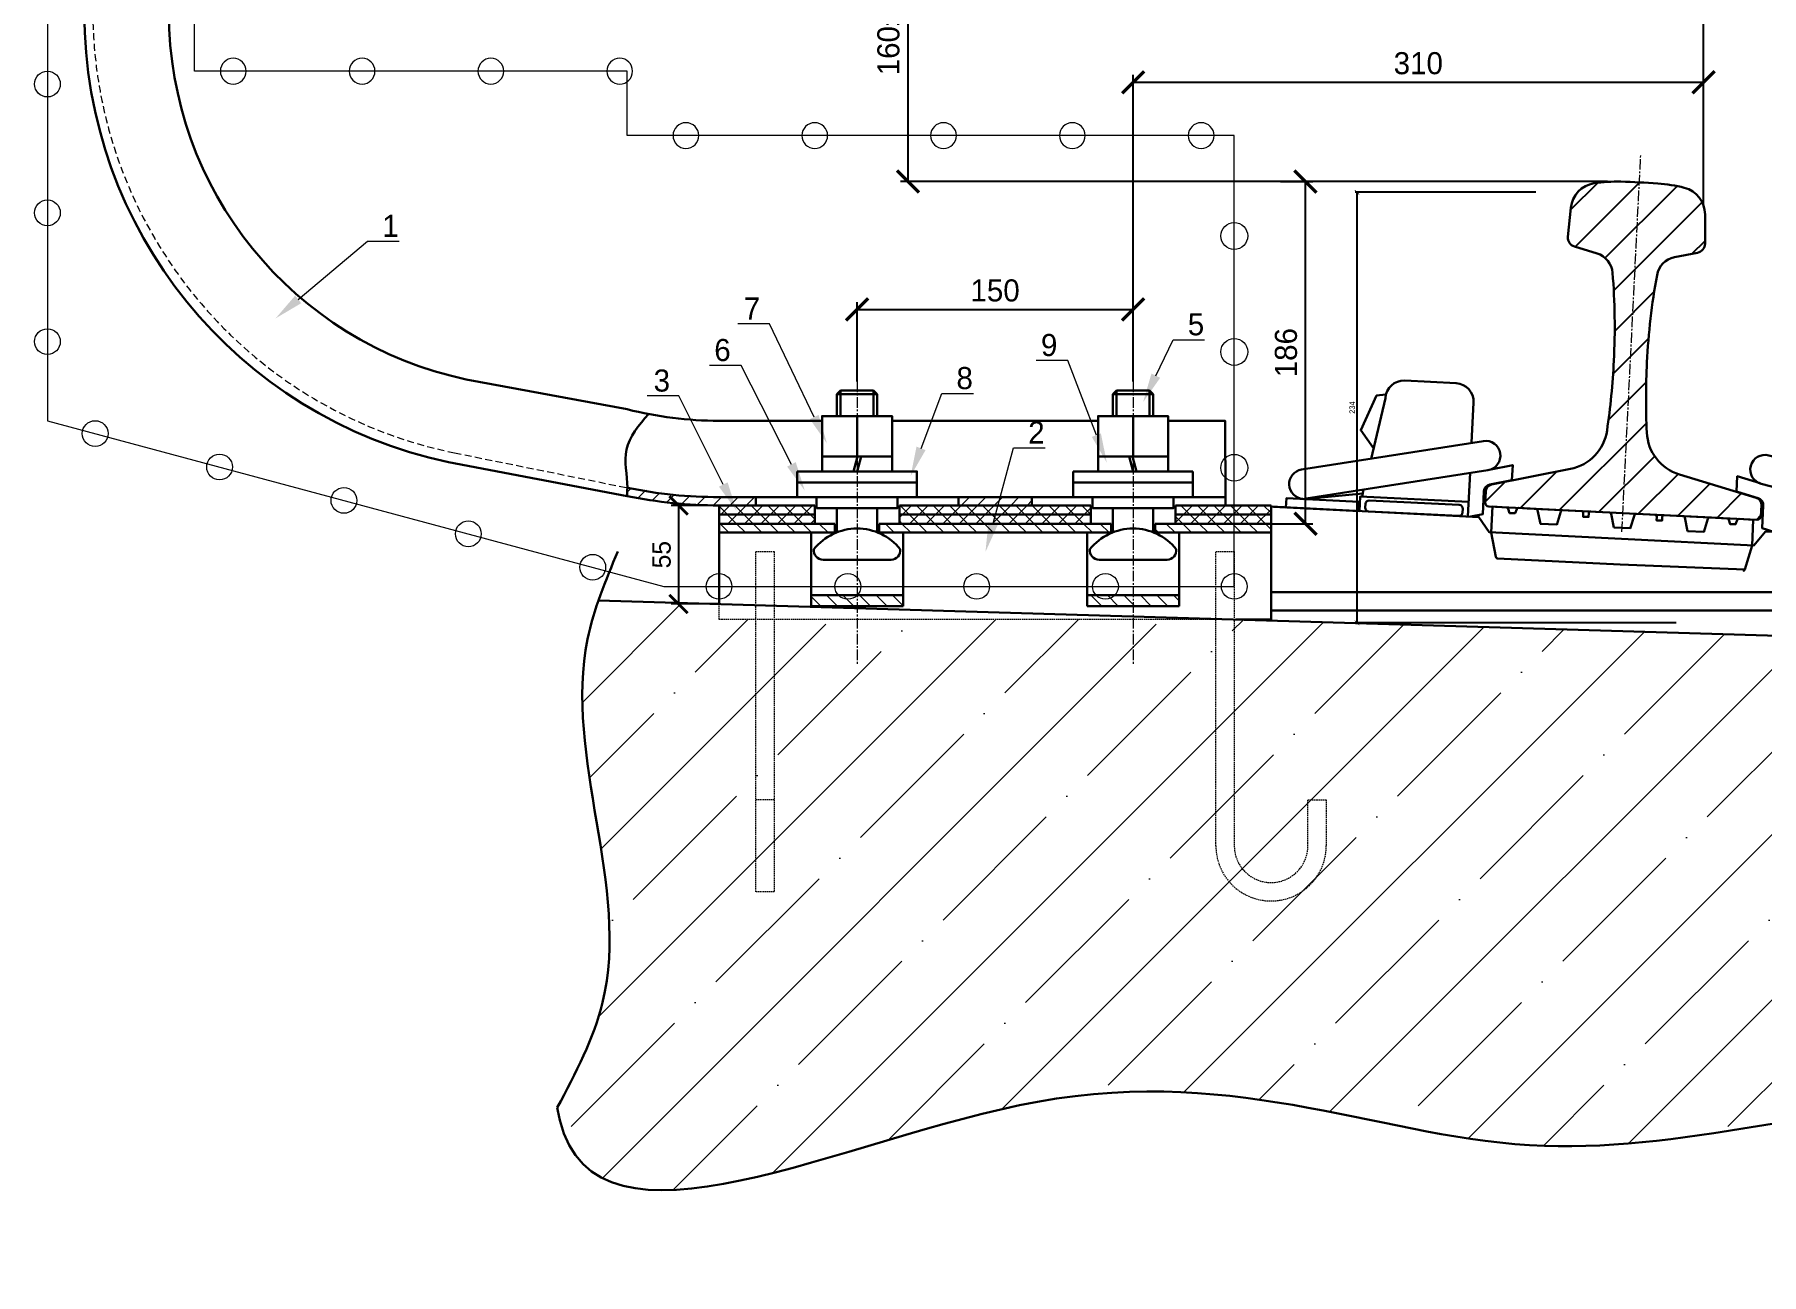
# Model space of a CAD drawing. Header units: millimetres. Extents: x 4132 to 13761, y 958 to 2510.
# Drawn here: x 10945 to 11883, y 1143 to 1817 of the extents above; entities that cross this region are included whole.
import ezdxf
from ezdxf import colors
from ezdxf.entities.mleader import LeaderData, LeaderLine
from ezdxf.math import Vec2, Vec3

# ---------------------------------------------------------------- set-up
doc = ezdxf.new("R2010")
doc.units = ezdxf.units.MM
doc.header["$LTSCALE"] = 0.3
doc.linetypes.add('CENTER2', pattern=[28.575, 19.05, -3.175, 3.175, -3.175])
doc.linetypes.add('DASHED', pattern=[19.05, 12.7, -6.35])
doc.layers.get('0').update_dxf_attribs({"lineweight": 20})
doc.layers.add('ВСП_Сплошная_толстая', color=90, linetype='Continuous', lineweight=30)
doc.layers.add('ВСП_Сплошная_тонкая', color=7, linetype='Continuous', lineweight=20)
doc.styles.add('mpp', font='mipgost.shx')
doc.dimstyles.new('Аннотативный', dxfattribs={"dimscale": 0, "dimtxt": 2.5, "dimasz": 2.5, "dimexe": 1, "dimexo": 0, "dimgap": 1, "dimtad": 1, "dimdec": 0, "dimtxsty": 'mpp', "dimblk": 'ARCHTICK', "dimcen": 1, "dimadec": 0, "dimazin": 0, "dimtfac": 1, "dimtdec": 0, "dimtmove": 0, "dimatfit": 3, "dimfxl": 1, "dimarcsym": 0})

# ---------------------------------------------------------------- blocks, each defined once
blk = doc.blocks.new('_ArchTick')
at = {"color": 0, "linetype": 'ByBlock', "const_width": 0.15}
blk.add_lwpolyline([(-0.5, -0.5), (0.5, 0.5)], dxfattribs=at)
blk = doc.blocks.new('*D98')
at = {"color": 0, "lineweight": -2, "transparency": 16777216}
for p, q in [((11760.78, 1731.37), (11662.62, 1731.37)), ((11663.62, 1731.37), (11663.62, 1497.38)), ((11837.04, 1497.38), (11662.62, 1497.38))]:
    blk.add_line(p, q, dxfattribs=at)
at = {"layer": 'Defpoints', "color": 0, "transparency": 16777216}
for p in [(11760.78, 1731.37), (11663.62, 1497.38), (11837.04, 1497.38)]:
    blk.add_point(p, dxfattribs=at)
at = {"color": 0, "lineweight": -2, "transparency": 16777216, "xscale": 2.5, "yscale": 2.5, "zscale": 2.5}
for p, rotation in [((11663.62, 1731.37), 90), ((11663.62, 1497.38), 270)]:
    blk.add_blockref('_ArchTick', p, dxfattribs=dict(at, rotation=rotation))
at = {"color": 0, "transparency": 16777216, "insert": (11661.01, 1614.37), "char_height": 2.5, "attachment_point": 5, "rotation": 90, "style": 'mpp', "bg_fill": 3, "box_fill_scale": 1.1, "bg_fill_color": 256, "bg_fill_true_color": 13158600, "bg_fill_transparency": 0}
blk.add_mtext('{\\H1.2x;234}', dxfattribs=at)
blk = doc.blocks.new('*U117')
blk.add_circle((0, 0), 7)
blk = doc.blocks.new('*U118')
at = {"layer": 'ВСП_Сплошная_тонкая', "color": 0, "linetype": 'ByBlock', "lineweight": -2, "transparency": 16777216}
for p in [(-210, 0), (-140, 0), (-70, 0), (0, 0)]:
    blk.add_blockref('*U117', p, dxfattribs=at)
blk = doc.blocks.new('*U119')
blk.add_circle((0, 0), 7)
blk = doc.blocks.new('*U120')
at = {"layer": 'ВСП_Сплошная_тонкая', "color": 0, "linetype": 'ByBlock', "lineweight": -2, "transparency": 16777216}
for p in [(-280, 0), (-210, 0), (-140, 0), (-70, 0), (0, 0)]:
    blk.add_blockref('*U119', p, dxfattribs=at)
blk = doc.blocks.new('*D121')
at = {"layer": 'Defpoints', "color": 0, "transparency": 16777216}
for p in [(11541.94, 1667.69), (11391.94, 1628.54), (11541.94, 1628.54)]:
    blk.add_point(p, dxfattribs=at)
at = {"layer": 'ВСП_Сплошная_тонкая', "color": 0, "lineweight": -2, "transparency": 16777216}
for p, q in [((11391.94, 1628.54), (11391.94, 1671.69)), ((11541.94, 1628.54), (11541.94, 1671.69)), ((11391.94, 1667.69), (11541.94, 1667.69))]:
    blk.add_line(p, q, dxfattribs=at)
at = {"layer": 'ВСП_Сплошная_тонкая', "color": 0, "lineweight": -2, "transparency": 16777216, "xscale": 12, "yscale": 12, "zscale": 12, "rotation": 180}
blk.add_blockref('_ArchTick', (11391.94, 1667.69), dxfattribs=at)
at = {"layer": 'ВСП_Сплошная_тонкая', "color": 0, "lineweight": -2, "transparency": 16777216, "xscale": 12, "yscale": 12, "zscale": 12}
blk.add_blockref('_ArchTick', (11541.94, 1667.69), dxfattribs=at)
at = {"layer": 'ВСП_Сплошная_тонкая', "color": 0, "transparency": 16777216, "insert": (11466.94, 1677.97), "char_height": 12, "attachment_point": 5, "style": 'mpp'}
blk.add_mtext('150', dxfattribs=at)
blk = doc.blocks.new('*D122')
at = {"layer": 'Defpoints', "color": 0, "transparency": 16777216}
for p in [(11161.94, 1897.21), (11419.58, 1737.21), (11799.76, 1737.21)]:
    blk.add_point(p, dxfattribs=at)
at = {"layer": 'ВСП_Сплошная_тонкая', "color": 0, "lineweight": -2, "transparency": 16777216}
for p, q in [((11161.94, 1897.21), (11423.58, 1897.21)), ((11419.58, 1897.21), (11419.58, 1737.21)), ((11799.76, 1737.21), (11415.58, 1737.21))]:
    blk.add_line(p, q, dxfattribs=at)
at = {"layer": 'ВСП_Сплошная_тонкая', "color": 0, "lineweight": -2, "transparency": 16777216, "xscale": 12, "yscale": 12, "zscale": 12}
for p, rotation in [((11419.58, 1897.21), 90), ((11419.58, 1737.21), 270)]:
    blk.add_blockref('_ArchTick', p, dxfattribs=dict(at, rotation=rotation))
at = {"layer": 'ВСП_Сплошная_тонкая', "color": 0, "transparency": 16777216, "insert": (11409.02, 1817.21), "char_height": 12, "attachment_point": 5, "rotation": 90, "style": 'mpp'}
blk.add_mtext('160±6', dxfattribs=at)
blk = doc.blocks.new('*D123')
at = {"layer": 'Defpoints', "color": 0, "transparency": 16777216}
for p in [(11161.94, 1922.44), (11851.94, 1923.31), (11851.94, 1724.21)]:
    blk.add_point(p, dxfattribs=at)
at = {"layer": 'ВСП_Сплошная_тонкая', "color": 0, "lineweight": -2, "transparency": 16777216}
for p, q in [((11161.94, 1922.44), (11161.94, 1927.31)), ((11851.94, 1724.21), (11851.94, 1927.31)), ((11161.94, 1923.31), (11851.94, 1923.31))]:
    blk.add_line(p, q, dxfattribs=at)
at = {"layer": 'ВСП_Сплошная_тонкая', "color": 0, "lineweight": -2, "transparency": 16777216, "xscale": 12, "yscale": 12, "zscale": 12, "rotation": 180}
blk.add_blockref('_ArchTick', (11161.94, 1923.31), dxfattribs=at)
at = {"layer": 'ВСП_Сплошная_тонкая', "color": 0, "lineweight": -2, "transparency": 16777216, "xscale": 12, "yscale": 12, "zscale": 12}
blk.add_blockref('_ArchTick', (11851.94, 1923.31), dxfattribs=at)
at = {"layer": 'ВСП_Сплошная_тонкая', "color": 0, "transparency": 16777216, "insert": (11506.94, 1933.91), "char_height": 12, "attachment_point": 5, "style": 'mpp'}
blk.add_mtext('690±8', dxfattribs=at)
blk = doc.blocks.new('*D124')
at = {"layer": 'Defpoints', "color": 0, "transparency": 16777216}
for p in [(11851.94, 1791.19), (11851.94, 1737.21), (11541.94, 1667.69)]:
    blk.add_point(p, dxfattribs=at)
at = {"layer": 'ВСП_Сплошная_тонкая', "color": 0, "lineweight": -2, "transparency": 16777216}
for p, q in [((11541.94, 1667.69), (11541.94, 1795.19)), ((11851.94, 1737.21), (11851.94, 1795.19)), ((11541.94, 1791.19), (11851.94, 1791.19))]:
    blk.add_line(p, q, dxfattribs=at)
at = {"layer": 'ВСП_Сплошная_тонкая', "color": 0, "lineweight": -2, "transparency": 16777216, "xscale": 12, "yscale": 12, "zscale": 12, "rotation": 180}
blk.add_blockref('_ArchTick', (11541.94, 1791.19), dxfattribs=at)
at = {"layer": 'ВСП_Сплошная_тонкая', "color": 0, "lineweight": -2, "transparency": 16777216, "xscale": 12, "yscale": 12, "zscale": 12}
blk.add_blockref('_ArchTick', (11851.94, 1791.19), dxfattribs=at)
at = {"layer": 'ВСП_Сплошная_тонкая', "color": 0, "transparency": 16777216, "insert": (11696.94, 1801.47), "char_height": 12, "attachment_point": 5, "style": 'mpp'}
blk.add_mtext('310', dxfattribs=at)
blk = doc.blocks.new('*D125')
at = {"layer": 'Defpoints', "color": 0, "transparency": 16777216}
for p in [(11621.99, 1737.21), (11635.63, 1737.21), (11616.94, 1551.21)]:
    blk.add_point(p, dxfattribs=at)
at = {"layer": 'ВСП_Сплошная_тонкая', "color": 0, "lineweight": -2, "transparency": 16777216}
for p, q in [((11621.99, 1737.21), (11639.63, 1737.21)), ((11635.63, 1551.21), (11635.63, 1737.21)), ((11616.94, 1551.21), (11639.63, 1551.21))]:
    blk.add_line(p, q, dxfattribs=at)
at = {"layer": 'ВСП_Сплошная_тонкая', "color": 0, "lineweight": -2, "transparency": 16777216, "xscale": 12, "yscale": 12, "zscale": 12}
for p, rotation in [((11635.63, 1737.21), 90), ((11635.63, 1551.21), 270)]:
    blk.add_blockref('_ArchTick', p, dxfattribs=dict(at, rotation=rotation))
at = {"layer": 'ВСП_Сплошная_тонкая', "color": 0, "transparency": 16777216, "insert": (11625.07, 1644.21), "char_height": 12, "attachment_point": 5, "rotation": 90, "style": 'mpp'}
blk.add_mtext('186', dxfattribs=at)
blk = doc.blocks.new('*D126')
at = {"layer": 'Defpoints', "color": 0, "transparency": 16777216}
for p in [(11316.94, 1561.21), (11294.93, 1507.64), (11316.94, 1507.64)]:
    blk.add_point(p, dxfattribs=at)
at = {"layer": 'ВСП_Сплошная_тонкая', "color": 0, "lineweight": -2, "transparency": 16777216}
for p, q in [((11316.94, 1561.21), (11290.93, 1561.21)), ((11294.93, 1561.21), (11294.93, 1507.64)), ((11316.94, 1507.64), (11290.93, 1507.64))]:
    blk.add_line(p, q, dxfattribs=at)
at = {"layer": 'ВСП_Сплошная_тонкая', "color": 0, "lineweight": -2, "transparency": 16777216, "xscale": 10, "yscale": 10, "zscale": 10}
for p, rotation in [((11294.93, 1561.21), 90), ((11294.93, 1507.64), 270)]:
    blk.add_blockref('_ArchTick', p, dxfattribs=dict(at, rotation=rotation))
at = {"layer": 'ВСП_Сплошная_тонкая', "color": 0, "transparency": 16777216, "insert": (11285.71, 1534.42), "char_height": 10, "attachment_point": 5, "rotation": 90, "style": 'mpp'}
blk.add_mtext('55', dxfattribs=at)

msp = doc.modelspace()

# ---------------------------------------------------------------- hatches: boundary and pattern name
at = {"layer": 'ВСП_Сплошная_тонкая', "lineweight": -3}
h = msp.add_hatch(dxfattribs=at)
h.set_pattern_fill('ANSI31', scale=5)
h.paths.add_polyline_path([(11817.082, 1736.7701, -0.00519945), (11827.4616, 1736.1428, -0.04459223), (11841.5164, 1733.8462, -0.34290994), (11852.7574, 1719.2667), (11852.7574, 1703.4481, -0.35800368), (11848.7294, 1698.5435), (11836.1404, 1696.0486, 0.30822576), (11826.6654, 1686.4165, 0.03232265), (11821.2018, 1638.9423, 0.02382423), (11821.1135, 1600.8452, 0.3175488), (11838.8058, 1578.0619), (11880.5732, 1565.3444, -0.34397533), (11883.4031, 1561.3181), (11883.0995, 1555.2468, -0.41421356), (11881.0021, 1553.3492), (11879.0046, 1553.4491), (11879.0046, 1553.4491), (11871.2351, 1553.8375), (11808.0932, 1556.9946)])
h.paths.add_polyline_path([(11779.6352, 1581.0204, 0.3175488), (11799.512, 1601.9253, 0.02382423), (11803.2243, 1639.8411, 0.03232265), (11802.5235, 1687.6236, 0.30822576), (11794.0566, 1698.1528), (11781.7792, 1701.891, -0.35800368), (11778.2606, 1707.173), (11779.8501, 1723.0283, -0.34074482), (11792.4777, 1736.2981, -0.04459223), (11806.6915, 1737.1813, -0.00519945), (11817.082, 1736.7701), (11808.0932, 1556.9946), (11735.1843, 1560.6401, -0.41421356), (11733.2866, 1562.7375), (11733.5902, 1568.8088, -0.34397533), (11736.8076, 1572.5327)])
at = {"layer": 'ВСП_Сплошная_тонкая'}
h = msp.add_hatch(dxfattribs=at)
h.set_pattern_fill('ANSI31', scale=2)
edge = h.paths.add_edge_path()
edge.add_spline(control_points=[(11267.0863, 1570.8016), (11267.1005, 1569.2764), (11267.0331, 1567.7671), (11266.9395, 1566.2616)], knot_values=[43.45851178, 43.45851178, 43.45851178, 43.45851178, 48.00086274, 48.00086274, 48.00086274, 48.00086274], degree=3, periodic=0)
edge.add_arc((11316.9395, 1811.2106), 250, 258.463041, 270)
edge.add_line((11316.9395, 1561.2106), (11336.988, 1561.2106))
edge.add_line((11336.988, 1561.2106), (11336.988, 1565.7106))
edge.add_line((11336.988, 1565.7106), (11317.0863, 1565.7106))
edge.add_arc((11316.8239, 1811.2105), 245.5, 258.3111169, 270.0612315, ccw=False)
h.paths.add_polyline_path([(11486.988, 1561.2106), (11486.988, 1565.7106), (11446.988, 1565.7106), (11446.988, 1561.2106)])
h = msp.add_hatch(dxfattribs=at)
h.set_pattern_fill('ANSI37', scale=2)
h.paths.add_polyline_path([(11368.9395, 1561.2106), (11316.9395, 1561.2106), (11316.9395, 1556.2106), (11368.9395, 1556.2106)])
h.paths.add_polyline_path([(11368.9395, 1556.2106), (11316.9395, 1556.2106), (11316.9395, 1551.2106), (11368.9395, 1551.2106)])
h.paths.add_polyline_path([(11518.9395, 1556.2106), (11414.9395, 1556.2106), (11414.9395, 1551.2106), (11518.9395, 1551.2106)])
h.paths.add_polyline_path([(11518.9395, 1561.2106), (11414.9395, 1561.2106), (11414.9395, 1556.2106), (11518.9395, 1556.2106)])
h.paths.add_polyline_path([(11596.9253, 1561.2106), (11564.9395, 1561.2106), (11564.9395, 1556.2106), (11596.9253, 1556.2106)])
h.paths.add_polyline_path([(11596.9253, 1556.2106), (11564.9395, 1556.2106), (11564.9395, 1551.2106), (11596.9253, 1551.2106)])
h.paths.add_polyline_path([(11616.9395, 1556.2106), (11596.9253, 1556.2106), (11596.9253, 1551.2106), (11616.9395, 1551.2106)])
h.paths.add_polyline_path([(11616.9395, 1561.2106), (11596.9253, 1561.2106), (11596.9253, 1556.2106), (11616.9395, 1556.2106)])
h = msp.add_hatch(dxfattribs=at)
h.set_pattern_fill('ANSI31', scale=2, angle=90)
h.paths.add_polyline_path([(11379.9395, 1551.2106), (11316.9395, 1551.2106), (11316.9395, 1546.4106), (11379.9395, 1546.4106)])
h.paths.add_polyline_path([(11529.9395, 1551.2106), (11403.9395, 1551.2106), (11403.9395, 1546.4106), (11529.9395, 1546.4106)])
h.paths.add_polyline_path([(11596.9253, 1551.2106), (11553.9395, 1551.2106), (11553.9395, 1546.4106), (11596.9253, 1546.4106)])
h.paths.add_polyline_path([(11616.9395, 1551.2106), (11596.9253, 1551.2106), (11596.9253, 1546.4106), (11616.9395, 1546.4106)])
h = msp.add_hatch(dxfattribs=at)
h.set_pattern_fill('ANSI31', scale=2, angle=90)
h.set_pattern_definition([(135, (0, 10.0003), (-4.490128, -4.490128), [])])
h.paths.add_polyline_path([(11391.9395, 1512.4109), (11366.9395, 1512.4109), (11366.9395, 1506.4109), (11391.9395, 1506.4109)])
h.paths.add_polyline_path([(11416.9395, 1512.4109), (11391.9395, 1512.4109), (11391.9395, 1506.4109), (11416.9395, 1506.4109)])
h.paths.add_polyline_path([(11541.9395, 1512.4109), (11516.9395, 1512.4109), (11516.9395, 1506.4844), (11541.9395, 1506.4844)])
h.paths.add_polyline_path([(11566.9395, 1512.4109), (11541.9395, 1512.4109), (11541.9395, 1506.4844), (11566.9395, 1506.4844)])
h = msp.add_hatch(dxfattribs=at)
h.set_pattern_fill('ANSI35', scale=10)
edge = h.paths.add_edge_path()
edge.add_spline(control_points=[(11229.0095, 1233.8853), (11229.4617, 1231.5901), (11246.8743, 1143.2102), (11528.8968, 1295.7988), (11749.3497, 1178.7279), (12000.5267, 1261.4465), (12147.7041, 1225.6041), (12212.284, 1209.8769)], knot_values=[0, 0, 0, 0, 6.92634473, 266.71192379, 543.20120379, 796.09289937, 993.81923099, 993.81923099, 993.81923099, 993.81923099], degree=3, periodic=0)
edge.add_spline(control_points=[(12212.284, 1209.8769), (12225.8593, 1237.1973), (12267.6644, 1321.3308), (12242.1769, 1417.486), (12245.6176, 1479.7757)], knot_values=[63.56197992, 63.56197992, 63.56197992, 63.56197992, 153.3285729, 339.99858491, 339.99858491, 339.99858491, 339.99858491], degree=3, periodic=0)
edge.add_line((12245.6176, 1479.7757), (11597.7862, 1499.2106))
edge.add_line((11597.7862, 1499.2106), (11566.9395, 1499.2106))
edge.add_line((11566.9395, 1499.2106), (11566.9395, 1496.6841))
edge.add_line((11566.9395, 1496.6841), (11516.9395, 1496.6841))
edge.add_line((11516.9395, 1496.6841), (11516.9395, 1499.2106))
edge.add_line((11516.9395, 1499.2106), (11416.9395, 1499.2106))
edge.add_line((11416.9395, 1499.2106), (11416.9395, 1496.6106))
edge.add_line((11416.9395, 1496.6106), (11366.9395, 1496.6106))
edge.add_line((11366.9395, 1496.6106), (11366.9395, 1499.2106))
edge.add_line((11366.9395, 1499.2106), (11316.9395, 1499.2106))
edge.add_line((11316.9395, 1499.2106), (11316.9395, 1507.636))
edge.add_line((11316.9395, 1507.636), (11251.4377, 1509.6011))
edge.add_spline(control_points=[(11251.4377, 1509.6011), (11249.0086, 1502.6339), (11228.3416, 1432.8876), (11280.354, 1330.9428), (11238.9342, 1252.6461), (11229.0095, 1233.8853)], knot_values=[28.32636938, 28.32636938, 28.32636938, 28.32636938, 50.44837915, 248.04266475, 310.30820927, 310.30820927, 310.30820927, 310.30820927], degree=3, periodic=0)

# ---------------------------------------------------------------- linework, layer by layer
at = {"layer": 'ВСП_Сплошная_толстая', "color": 7}
for p, q in [((11382.9395, 1623.6545), (11380.9395, 1621.6545)), ((11382.9395, 1609.7106), (11382.9395, 1623.6545)), ((11400.9395, 1623.6545), (11382.9395, 1623.6545)), ((11402.9395, 1621.6545), (11400.9395, 1623.6545)), ((11400.9395, 1609.7106), (11400.9395, 1623.6545)), ((11530.9395, 1621.6545), (11532.9395, 1623.6545)), ((11532.9395, 1609.7106), (11532.9395, 1623.6545)), ((11532.9395, 1623.6545), (11550.9395, 1623.6545)), ((11550.9395, 1609.7106), (11550.9395, 1623.6545)), ((11550.9395, 1623.6545), (11552.9395, 1621.6545)), ((11380.9395, 1621.6545), (11402.9395, 1621.6545)), ((11380.9395, 1621.6545), (11380.9395, 1609.7106)), ((11402.9395, 1621.6545), (11402.9395, 1609.7106)), ((11530.9395, 1609.7106), (11530.9395, 1621.6545)), ((11530.9395, 1621.6545), (11552.9395, 1621.6545)), ((11552.9395, 1621.6545), (11552.9395, 1609.7106)), ((11336.988, 1561.2106), (11336.988, 1565.7106)), ((11446.988, 1565.7106), (11446.988, 1561.2106)), ((11486.988, 1565.7106), (11486.988, 1561.2106))]:
    msp.add_line(p, q, dxfattribs=at)
at = {"layer": 'ВСП_Сплошная_толстая', "color": 7, "linetype": 'CENTER2', "lineweight": 20}
for p, q in [((11391.9395, 1628.5374), (11391.9395, 1474.816)), ((11541.9395, 1628.5374), (11541.9395, 1474.816))]:
    msp.add_line(p, q, dxfattribs=at)
at = {"layer": 'ВСП_Сплошная_толстая', "color": 7, "ltscale": 0.2}
for p, q in [((11390.033, 1579.7106), (11392.1766, 1587.7106)), ((11391.9824, 1579.7106), (11394.126, 1587.7106)), ((11541.8966, 1579.7106), (11539.753, 1587.7106)), ((11543.846, 1579.7106), (11541.7024, 1587.7106)), ((11574.4395, 1579.7106), (11509.4395, 1579.7106)), ((11509.4395, 1579.7106), (11509.4395, 1565.7106)), ((11574.4395, 1565.7106), (11574.4395, 1579.7106)), ((11368.9395, 1561.2106), (11316.9395, 1561.2106)), ((11402.9395, 1559.7106), (11402.9395, 1546.565)), ((11518.9395, 1561.2106), (11414.9395, 1561.2106)), ((11509.4395, 1565.7106), (11574.4395, 1565.7106)), ((11530.9395, 1546.565), (11530.9395, 1559.7106)), ((11552.9395, 1559.7106), (11552.9395, 1546.565)), ((11616.9395, 1561.2106), (11616.9395, 1499.2106)), ((11368.9395, 1556.2106), (11316.9395, 1556.2106)), ((11316.9395, 1551.2106), (11379.9395, 1551.2106)), ((11403.9395, 1551.2106), (11529.9395, 1551.2106)), ((11518.9395, 1556.2106), (11414.9395, 1556.2106)), ((11553.9395, 1551.2106), (11616.9395, 1551.2106)), ((11616.9395, 1556.2106), (11564.9395, 1556.2106)), ((11316.9395, 1546.4106), (11379.9395, 1546.4106)), ((11403.9395, 1546.4106), (11529.9395, 1546.4106)), ((11553.9395, 1546.4106), (11616.9395, 1546.4106))]:
    msp.add_line(p, q, dxfattribs=at)
at = {"layer": 'ВСП_Сплошная_толстая', "color": 7, "lineweight": 30}
for p, q in [((11266.9395, 1566.2616), (11169.9616, 1584.6737)), ((11317.0863, 1565.7106), (11592.0863, 1565.7106)), ((11625.0214, 1560.1307), (11618.2044, 1560.4716)), ((11616.9395, 1514.0121), (12132.7178, 1514.0121)), ((12143.7178, 1504.0121), (11616.9395, 1504.0121))]:
    msp.add_line(p, q, dxfattribs=at)
at = {"layer": 'ВСП_Сплошная_толстая', "color": 7, "ltscale": 0.5}
msp.add_line((11316.9395, 1507.636), (11316.9395, 1561.2106), dxfattribs=at)
at = {"layer": 'ВСП_Сплошная_толстая', "color": 7, "linetype": 'DASHED', "lineweight": 20, "ltscale": 0.2}
for p, q in [((11316.9395, 1499.2106), (11316.9395, 1507.636)), ((11597.7862, 1499.2106), (11316.9395, 1499.2106))]:
    msp.add_line(p, q, dxfattribs=at)
at = {"layer": 'ВСП_Сплошная_толстая', "color": 7, "lineweight": 20}
msp.add_lwpolyline([(11596.9253, 1517.2106), (11596.9253, 1762.2106), (11266.9253, 1762.2106), (11266.9253, 1797.2106), (11031.9253, 1797.2106), (11031.9253, 1891.2106), (11266.9253, 1891.2106), (11266.9253, 2137.2106), (10951.9253, 2137.2106), (10951.9253, 1607.2106), (11286.9253, 1517.2106)], close=True, dxfattribs=at)
at = {"layer": 'ВСП_Сплошная_толстая', "color": 7, "linetype": 'DASHED', "lineweight": 20}
msp.add_lwpolyline([(11186.0863, 2096.7106), (11122.0863, 2096.7106, 0.41421356), (10976.5863, 1951.2106), (10976.5863, 1829.2313, 0.35521645), (11173.0863, 1589.8016), (11267.0863, 1570.8016)], format="xyb", dxfattribs=at)
at = {"layer": 'ВСП_Сплошная_толстая', "color": 7, "lineweight": 30}
for points in [[(11185.9395, 2101.2106), (11185.9395, 2055.2106), (11121.9395, 2055.2106, 0.41421356), (11017.9395, 1951.2106), (11017.9395, 1829.2106, 0.35411857), (11179.5255, 1629.6685), (11266.9395, 1613.433, 0.0619844), (11316.9395, 1607.2106), (11372.9395, 1607.2106)], [(11827.0645, 1736.1708, 0.01000099), (11807.0894, 1737.1695, 0.04583895), (11792.4777, 1736.2981, 0.34290994), (11779.8385, 1722.9126), (11778.2606, 1707.173, 0.35800368), (11781.7792, 1701.891), (11794.0566, 1698.1528, -0.30822576), (11802.5235, 1687.6236, -0.03232265), (11803.2243, 1639.8411, -0.02382423), (11799.512, 1601.9253, -0.3175488), (11779.6352, 1581.0204), (11736.8076, 1572.5327, 0.34397533), (11733.5902, 1568.8088), (11733.2866, 1562.7375, 0.41421356), (11735.1843, 1560.6401), (11881.0021, 1553.3492, 0.41421356), (11883.0995, 1555.2468), (11883.4031, 1561.3181, 0.34397533), (11880.5732, 1565.3444), (11838.8058, 1578.0619, -0.3175488), (11821.1135, 1600.8452, -0.02382423), (11821.2018, 1638.9423, -0.03232265), (11826.6654, 1686.4165, -0.30822576), (11836.1404, 1696.0486), (11848.7294, 1698.5435, 0.35800368), (11852.7574, 1703.4481), (11852.7574, 1719.2667, 0.34290994), (11841.5164, 1733.8462, 0.04583895), (11827.0645, 1736.1708, 0.00500038)], [(11671.238, 1586.5891), (11679.0544, 1619.5165, -0.41421356), (11689.5413, 1629.0047), (11717.5064, 1627.6064, -0.41421356), (11726.9945, 1617.1195), (11725.8967, 1595.1627)], [(11636.0072, 1564.8673), (11734.8016, 1580.3638, 1), (11732.3222, 1596.1706), (11633.5278, 1580.674, 0.89636121), (11634.2654, 1564.7864)], [(11980.1062, 1547.6623), (11883.3504, 1572.9364, -1), (11887.3941, 1588.417), (11984.15, 1563.1429, -0.89636121), (11981.8312, 1547.4081)], [(11735.5197, 1580.5918), (11748.2389, 1583.1305), (11747.8486, 1574.8948), (11735.7526, 1572.4805, 0.34432761), (11732.5401, 1568.7471), (11731.9564, 1556.4263), (11725.4169, 1555.1209)], [(11890.1702, 1546.8833), (11883.7935, 1548.8345), (11884.4418, 1561.152, 0.34432761), (11881.6177, 1565.1872), (11869.8228, 1568.7961), (11870.2561, 1577.0297), (11882.6586, 1573.2348)], [(11763.2704, 1551.1193), (11761.8025, 1558.5508, 0.34415073), (11760.8714, 1559.3557), (11751.3848, 1559.8301, 0.32282281), (11750.4031, 1559.1945), (11749.5164, 1556.9197), (11746.5201, 1557.0695), (11745.8647, 1559.4214, 0.32282281), (11744.9513, 1560.1517), (11737.1818, 1560.5402), (11736.4826, 1546.5577), (11739.1278, 1533.1663, 0.34415073), (11740.059, 1532.3614), (11806.6949, 1529.0296), (11874.3377, 1526.4058), (11878.3055, 1539.4665), (11879.0046, 1553.4491), (11871.2351, 1553.8375, 0.32282281), (11870.2534, 1553.202), (11869.3666, 1550.9272), (11866.3704, 1551.077), (11865.7149, 1553.4289, 0.32282281), (11864.8016, 1554.1592), (11855.315, 1554.6335, 0.34415073), (11854.3082, 1553.9255), (11852.1063, 1546.6775)], [(11775.4148, 1558.6286, 0.34415073), (11774.408, 1557.9205), (11772.2061, 1550.6725)], [(11790.615, 1557.8685, 0.41421356), (11789.5663, 1556.9197), (11789.4665, 1554.9222), (11786.4702, 1555.072), (11786.5701, 1557.0695, 0.41421356), (11785.6213, 1558.1182)], [(11803.2205, 1549.1218), (11801.7526, 1556.5532, 0.34415073), (11800.8215, 1557.3582)], [(11815.3649, 1556.631, 0.34415073), (11814.3581, 1555.923), (11812.1562, 1548.675)], [(11830.5651, 1555.871, 0.41421356), (11829.5164, 1554.9222), (11829.4165, 1552.9247), (11826.4203, 1553.0745), (11826.5202, 1555.072, 0.41421356), (11825.5714, 1556.1207)], [(11843.1706, 1547.1243), (11841.7027, 1554.5557, 0.34415073), (11840.7716, 1555.3607)]]:
    msp.add_lwpolyline(points, format="xyb", dxfattribs=at)
at = {"layer": 'ВСП_Сплошная_толстая', "color": 7, "linetype": 'CENTER2', "lineweight": 20}
msp.add_lwpolyline([(11807.5831, 1546.793), (11817.8207, 1751.5455)], dxfattribs=at)
at = {"layer": 'ВСП_Сплошная_толстая', "color": 7, "lineweight": 30}
for points in [[(11672.6013, 1592.3324), (11665.6773, 1602.0537), (11674.3096, 1620.9609), (11679.3403, 1621.4418)], [(11410.9395, 1607.2106), (11522.9395, 1607.2106)], [(11560.9395, 1607.2106), (11591.9395, 1607.2106), (11592.0914, 1564.2494), (11592.0914, 1561.2106)], [(11616.9395, 1560.5592), (11729.8909, 1554.8973), (11723.8984, 1555.1969), (11725.0805, 1578.839)], [(11634.7597, 1564.6601), (11666.7539, 1567.6996)], [(11666.3702, 1566.0833), (11667.2447, 1569.7671)], [(11664.4726, 1558.1682), (11664.7223, 1563.1619), (11625.2716, 1565.1345), (11625.0219, 1560.1407)], [(11724.2979, 1563.1869), (11665.3715, 1566.1332), (11664.972, 1558.1432), (11625.5213, 1560.1157)], [(11756.1281, 1559.5929), (11860.0583, 1554.3964)], [(12023.5034, 1540.2166), (11885.6962, 1547.107), (11879.3042, 1539.4166), (11735.4839, 1546.6076), (11729.8909, 1554.8973)], [(11772.238, 1550.7774), (11763.2492, 1551.2268)], [(11812.1881, 1548.7799), (11803.1993, 1549.2293)], [(11843.1494, 1547.2318), (11852.1382, 1546.7824)]]:
    msp.add_lwpolyline(points, dxfattribs=at)
at = {"layer": 'ВСП_Сплошная_толстая', "color": 7, "ltscale": 0.2}
for points in [[(11372.9395, 1579.7106), (11372.9395, 1609.7106), (11410.9395, 1609.7106), (11410.9395, 1579.7106)], [(11560.9395, 1579.7106), (11560.9395, 1609.7106), (11522.9395, 1609.7106), (11522.9395, 1579.7106)], [(11372.9395, 1587.7106), (11410.9395, 1587.7106)], [(11560.9395, 1587.7106), (11522.9395, 1587.7106)], [(11359.4395, 1573.7106), (11424.4395, 1573.7106)], [(11574.4395, 1573.7106), (11509.4395, 1573.7106)], [(11369.9395, 1565.7106), (11369.9395, 1559.7106), (11413.9395, 1559.7106), (11413.9395, 1565.7106)], [(11380.9395, 1559.7106), (11380.9395, 1559.7106), (11380.9395, 1546.565)], [(11563.9395, 1565.7106), (11563.9395, 1559.7106), (11519.9395, 1559.7106), (11519.9395, 1565.7106)], [(11366.9395, 1546.4106), (11366.9395, 1506.4109)], [(11416.9395, 1546.4106), (11416.9395, 1506.4109)], [(11516.9395, 1546.4106), (11516.9395, 1506.4109)], [(11566.9395, 1546.4106), (11566.9395, 1506.4109)]]:
    msp.add_lwpolyline(points, dxfattribs=at)
at = {"layer": 'ВСП_Сплошная_толстая', "color": 0}
for points in [[(11391.9395, 1609.7106), (11391.9395, 1587.7106)], [(11541.9395, 1609.7106), (11541.9395, 1587.7106)], [(11416.9395, 1512.4106), (11366.9395, 1512.4106)], [(11566.9395, 1512.4106), (11516.9395, 1512.4106)], [(11416.9395, 1506.4109), (11366.9395, 1506.4109)], [(11566.9395, 1506.4109), (11516.9395, 1506.4109)]]:
    msp.add_lwpolyline(points, dxfattribs=at)
at = {"layer": 'ВСП_Сплошная_толстая', "color": 7, "ltscale": 0.2}
msp.add_lwpolyline([(11359.4395, 1579.7106), (11424.4395, 1579.7106), (11424.4395, 1565.7106), (11359.4395, 1565.7106)], close=True, dxfattribs=at)
at = {"layer": 'ВСП_Сплошная_толстая', "color": 7}
for points in [[(11368.9395, 1551.2106), (11368.9395, 1561.2106)], [(11414.9395, 1551.2106), (11414.9395, 1561.2106)], [(11518.9395, 1551.2106), (11518.9395, 1561.2106)], [(11564.9395, 1551.2106), (11564.9395, 1561.2106)], [(11564.9395, 1561.2106), (11616.9395, 1561.2106)], [(11379.9395, 1546.4106), (11379.9395, 1551.2106)], [(11403.9395, 1546.4106), (11403.9395, 1551.2106)], [(11529.9395, 1546.4106), (11529.9395, 1551.2106)], [(11553.9395, 1546.4106), (11553.9395, 1551.2106)], [(11597.7862, 1499.2106), (11616.9395, 1499.2106)]]:
    msp.add_lwpolyline(points, dxfattribs=at)
at = {"layer": 'ВСП_Сплошная_толстая', "color": 7, "lineweight": 30}
msp.add_lwpolyline([(11669.9657, 1557.8935), (11718.9046, 1555.4466, 0.41421356), (11721.002, 1557.3442), (11721.1019, 1559.3417, 0.41421356), (11719.2042, 1561.4391), (11670.2654, 1563.886, 0.41421356), (11668.168, 1561.9884), (11668.0681, 1559.9909, 0.41421356)], format="xyb", close=True, dxfattribs=at)
at = {"layer": 'ВСП_Сплошная_толстая', "color": 7, "ltscale": 0.2}
for points in [[(11368.4905, 1537.3666, 0.45671726), (11373.4395, 1531.6545), (11410.4395, 1531.6545, 0.45671726), (11415.3885, 1537.3666, 0.48137992)], [(11565.3885, 1537.3666, -0.45671726), (11560.4395, 1531.6545), (11523.4395, 1531.6545, -0.45671726), (11518.4905, 1537.3666, -0.48137992)]]:
    msp.add_lwpolyline(points, format="xyb", close=True, dxfattribs=at)
at = {"layer": 'ВСП_Сплошная_толстая', "color": 7, "linetype": 'DASHED', "lineweight": 20, "ltscale": 0.2}
for points in [[(11346.9395, 1536.2106), (11346.9395, 1351.2106), (11336.9395, 1351.2106), (11336.9395, 1536.2106), (11346.9159, 1536.2106)], [(11346.9395, 1401.2106), (11336.9395, 1401.2106)]]:
    msp.add_lwpolyline(points, dxfattribs=at)
msp.add_lwpolyline([(11636.9395, 1376.2107), (11636.9395, 1401.2107), (11646.9395, 1401.2107), (11646.9395, 1376.2106, -1), (11586.9395, 1376.2106), (11586.9395, 1536.2106), (11596.9395, 1536.2106), (11596.9395, 1376.2106, 1.0000021), (11636.9395, 1376.2107)], format="xyb", dxfattribs=at)
at = {"layer": 'ВСП_Сплошная_толстая', "color": 7, "lineweight": 20}
for centre, radius in [((10951.9253, 1790.2106), 7), ((10951.9253, 1720.2106), 7), ((11596.9253, 1707.6337), 7.3122), ((10951.9253, 1650.2106), 7), ((11596.9253, 1644.6337), 7.3122), ((10977.8704, 1600.24), 7), ((11045.473, 1582.0772), 7), ((11596.9253, 1581.6337), 7.3122), ((11113.0756, 1563.9144), 7), ((11180.6783, 1545.7516), 7), ((11248.2809, 1527.5889), 7), ((11316.9253, 1517.2106), 7), ((11386.9253, 1517.2106), 7), ((11456.9253, 1517.2106), 7), ((11526.9253, 1517.2106), 7), ((11596.9253, 1517.2106), 7)]:
    msp.add_circle(centre, radius, dxfattribs=at)
at = {"layer": 'ВСП_Сплошная_толстая', "color": 7, "lineweight": 30}
for centre, radius, start, end in [((11221.9395, 1829.2106), 250, 180, 258), ((11316.8239, 1811.2105), 245.5, 258.3111169, 270.0612315), ((11873.3809, 1526.6965), 1, 267.1375952, 343.1013517)]:
    msp.add_arc(centre, radius, start, end, dxfattribs=at)
at = {"layer": 'ВСП_Сплошная_толстая', "color": 7}
msp.add_arc((11316.9395, 1811.2106), 250, 258.463041, 270, dxfattribs=at)
msp.add_open_spline([(11278.5689, 1610.8517), (11273.3336, 1604.743), (11263.3157, 1593.0539), (11267.4085, 1576.1702), (11267.0331, 1567.7671), (11266.9395, 1566.2616)], degree=3, knots=[0, 0, 0, 0, 22.71155988, 43.45851178, 48.00086274, 48.00086274, 48.00086274, 48.00086274], dxfattribs=at)
for points in [[(11261.9113, 1536.184), (11245.4672, 1488.4909), (11253.6536, 1291.0663), (11229.0095, 1233.8853)], [(12212.284, 1209.8769), (12016.9103, 1240.2875), (11765.4866, 1213.078), (11490.0417, 1237.0864), (11230.4477, 1227.1099), (11229.0095, 1233.8853)]]:
    msp.add_spline(points, degree=3, dxfattribs=at)

# ---------------------------------------------------------------- block references
at = {"layer": 'ВСП_Сплошная_тонкая', "color": 7, "lineweight": 20, "xscale": -1}
for name, p in [('*U118', (11052.9253, 1797.2106)), ('*U120', (11298.9253, 1762.2106))]:
    msp.add_blockref(name, p, dxfattribs=at)

# ---------------------------------------------------------------- dimensions: what is measured, and where the dimension line sits
at = {"layer": 'ВСП_Сплошная_тонкая', "color": 7}
for base, p1, p2, override, picture, middle in [((11635.6302, 1737.2106), (11616.9395, 1551.2106), (11621.9862, 1737.2106), {"dimtxt": 3, "dimasz": 3}, '*D125', (11625.0653, 1644.2106)), ((11294.9315, 1507.636), (11316.9395, 1561.2106), (11316.9395, 1507.636), {"dimrnd": 5}, '*D126', (11285.7096, 1534.4233))]:
    dim = msp.add_linear_dim(base=base, p1=p1, p2=p2, angle=90, dimstyle='Аннотативный', override=override, dxfattribs=at)
    dim.commit()
    dim.dimension.update_dxf_attribs({"geometry": picture, "text_midpoint": middle})
dim = msp.add_linear_dim(base=(11541.9395, 1667.6919), p1=(11391.9395, 1628.5374), p2=(11541.9395, 1628.5374), dimstyle='Аннотативный', override={"dimtxt": 3, "dimasz": 3}, dxfattribs=at)
dim.commit()
dim.dimension.update_dxf_attribs({"geometry": '*D121', "text_midpoint": (11466.9395, 1677.9717)})

# ---------------------------------------------------------------- leaders
ml = msp.add_multileader_mtext('Standard', dxfattribs=at)
ml.set_content('1', color=7, style='mpp')
ml.set_leader_properties(color=256, linetype='ByLayer', lineweight=13)
ml.build(insert=Vec2(0, 0))
ml.multileader.update_dxf_attribs({"has_dogleg": 0, "text_left_attachment_type": 6, "text_right_attachment_type": 6, "dogleg_length": 0.36, "arrow_head_size": 16, "scale": 4})
ctx = ml.context
ctx.base_point, ctx.scale, ctx.char_height, ctx.arrow_head_size, ctx.landing_gap_size, ctx.plane_origin = Vec3(11125.899, 1704.7446), 4, 12, 16, 8, Vec3(11075.953, 1662.8732)
ctx.left_attachment, ctx.right_attachment = 6, 6
notes = []
notes.append((ctx, [(0, (1, 1, 0), (11124.459, 1704.7446), (1, 0), 1.44, [(0, [(11075.953, 1662.8732)], 0, [])])]))
ctx.mtext.insert, ctx.mtext.flow_direction = Vec3(11133.899, 1719.1446), 5
ml = msp.add_multileader_mtext('Standard', dxfattribs=at)
ml.set_content('7', color=7, style='mpp')
ml.set_leader_properties(color=256, linetype='ByLayer', lineweight=13)
ml.build(insert=Vec2(0, 0))
ml.multileader.update_dxf_attribs({"has_dogleg": 0, "text_left_attachment_type": 6, "text_right_attachment_type": 6, "dogleg_length": 0.36, "arrow_head_size": 16, "scale": 4})
ctx = ml.context
ctx.base_point, ctx.scale, ctx.char_height, ctx.arrow_head_size, ctx.landing_gap_size, ctx.plane_origin = Vec3(11322.3732, 1659.8251), 4, 12, 16, 8, Vec3(11375.5962, 1594.8232)
ctx.left_attachment, ctx.right_attachment = 6, 6
notes.append((ctx, [(1, (1, 1, 0), (11345.8132, 1659.8251), (-1, 0), 1.44, [(0, [(11375.5962, 1594.8232)], 0, [])])]))
ctx.mtext.insert, ctx.mtext.flow_direction = Vec3(11330.3732, 1674.2251), 5
ml = msp.add_multileader_mtext('Standard', dxfattribs=at)
ml.set_content('5', color=7, style='mpp')
ml.set_leader_properties(color=256, linetype='ByLayer', lineweight=13)
ml.build(insert=Vec2(0, 0))
ml.multileader.update_dxf_attribs({"has_dogleg": 0, "text_left_attachment_type": 6, "text_right_attachment_type": 6, "dogleg_length": 0.36, "arrow_head_size": 16, "scale": 4})
ctx = ml.context
ctx.base_point, ctx.scale, ctx.char_height, ctx.arrow_head_size, ctx.landing_gap_size, ctx.plane_origin = Vec3(11563.6614, 1651.2577), 4, 12, 16, 8, Vec3(11561.1818, 1617.6111)
ctx.left_attachment, ctx.right_attachment = 6, 6
notes.append((ctx, [(0, (1, 1, 0), (11562.2214, 1651.2577), (1, 0), 1.44, [(0, [(11547.3605, 1617.2685)], 0, [])])]))
ctx.mtext.insert, ctx.mtext.flow_direction = Vec3(11571.6614, 1665.6577), 5
ml = msp.add_multileader_mtext('Standard', dxfattribs=at)
ml.set_content('6', color=7, style='mpp')
ml.set_leader_properties(color=256, linetype='ByLayer', lineweight=13)
ml.build(insert=Vec2(0, 0))
ml.multileader.update_dxf_attribs({"has_dogleg": 0, "text_left_attachment_type": 6, "text_right_attachment_type": 6, "dogleg_length": 0.36, "arrow_head_size": 16, "scale": 4})
ctx = ml.context
ctx.base_point, ctx.scale, ctx.char_height, ctx.arrow_head_size, ctx.landing_gap_size, ctx.plane_origin = Vec3(11306.3275, 1637.2645), 4, 12, 16, 8, Vec3(11363.5245, 1569.2415)
ctx.left_attachment, ctx.right_attachment = 6, 6
notes.append((ctx, [(1, (1, 1, 0), (11330.3648, 1637.2645), (-1, 0), 1.44, [(0, [(11363.5245, 1569.2415)], 0, [])])]))
ctx.mtext.insert, ctx.mtext.flow_direction = Vec3(11314.3275, 1651.6645), 5
ml = msp.add_multileader_mtext('Standard', dxfattribs=at)
ml.set_content('9', color=7, style='mpp')
ml.set_leader_properties(color=256, linetype='ByLayer', lineweight=13)
ml.build(insert=Vec2(0, 0))
ml.multileader.update_dxf_attribs({"has_dogleg": 0, "text_left_attachment_type": 6, "text_right_attachment_type": 6, "dogleg_length": 0.36, "arrow_head_size": 16, "scale": 4})
ctx = ml.context
ctx.base_point, ctx.scale, ctx.char_height, ctx.arrow_head_size, ctx.landing_gap_size, ctx.plane_origin = Vec3(11483.8728, 1639.9773), 4, 12, 16, 8, Vec3(11541.5147, 1584.7584)
ctx.left_attachment, ctx.right_attachment = 6, 6
notes.append((ctx, [(1, (1, 1, 0), (11507.9202, 1639.9773), (-1, 0), 1.44, [(0, [(11527.6934, 1584.4158)], 0, [])])]))
ctx.mtext.insert, ctx.mtext.flow_direction = Vec3(11491.8728, 1654.3773), 5
ml = msp.add_multileader_mtext('Standard', dxfattribs=at)
ml.set_content('3', color=7, style='mpp')
ml.set_leader_properties(color=256, linetype='ByLayer', lineweight=13)
ml.build(insert=Vec2(0, 0))
ml.multileader.update_dxf_attribs({"has_dogleg": 0, "text_left_attachment_type": 6, "text_right_attachment_type": 6, "dogleg_length": 0.36, "arrow_head_size": 16, "scale": 4})
ctx = ml.context
ctx.base_point, ctx.scale, ctx.char_height, ctx.arrow_head_size, ctx.landing_gap_size, ctx.plane_origin = Vec3(11273.3686, 1620.6717), 4, 12, 16, 8, Vec3(11340.2449, 1558.605)
ctx.left_attachment, ctx.right_attachment = 6, 6
notes.append((ctx, [(1, (1, 1, 0), (11296.484, 1620.6717), (-1, 0), 1.44, [(0, [(11326.4237, 1558.2624)], 0, [])])]))
ctx.mtext.insert, ctx.mtext.flow_direction = Vec3(11281.3686, 1635.0717), 5
ml = msp.add_multileader_mtext('Standard', dxfattribs=at)
ml.set_content('8', color=7, style='mpp')
ml.set_leader_properties(color=256, linetype='ByLayer', lineweight=13)
ml.build(insert=Vec2(0, 0))
ml.multileader.update_dxf_attribs({"has_dogleg": 0, "text_left_attachment_type": 6, "text_right_attachment_type": 6, "dogleg_length": 0.36, "arrow_head_size": 16, "scale": 4})
ctx = ml.context
ctx.base_point, ctx.scale, ctx.char_height, ctx.arrow_head_size, ctx.landing_gap_size, ctx.plane_origin = Vec3(11437.9469, 1622.0091), 4, 12, 16, 8, Vec3(11421.0691, 1577.2244)
ctx.left_attachment, ctx.right_attachment = 6, 6
notes.append((ctx, [(0, (1, 1, 0), (11436.5069, 1622.0091), (1, 0), 1.44, [(0, [(11421.0691, 1577.2244)], 0, [])])]))
ctx.mtext.insert, ctx.mtext.flow_direction = Vec3(11445.9469, 1636.4091), 5
ml = msp.add_multileader_mtext('Standard', dxfattribs=at)
ml.set_content('2', color=7, style='mpp')
ml.set_leader_properties(color=256, linetype='ByLayer', lineweight=13)
ml.build(insert=Vec2(0, 0))
ml.multileader.update_dxf_attribs({"has_dogleg": 0, "text_left_attachment_type": 6, "text_right_attachment_type": 6, "dogleg_length": 0.36, "arrow_head_size": 16, "scale": 4})
ctx = ml.context
ctx.base_point, ctx.scale, ctx.char_height, ctx.arrow_head_size, ctx.landing_gap_size, ctx.plane_origin = Vec3(11476.9419, 1592.424), 4, 12, 16, 8, Vec3(11477.4757, 1535.0169)
ctx.left_attachment, ctx.right_attachment = 6, 6
notes.append((ctx, [(0, (1, 1, 0), (11475.5019, 1592.424), (1, 0), 1.44, [(0, [(11461.7122, 1535.8998)], 0, [])])]))
ctx.mtext.insert, ctx.mtext.flow_direction = Vec3(11484.9419, 1606.824), 5
for ctx, leaders in notes:
    for number, flags, end, landing, length, lines in leaders:
        leader = LeaderData()
        leader.index, (leader.has_last_leader_line, leader.has_dogleg_vector, leader.attachment_direction) = number, flags
        leader.last_leader_point, leader.dogleg_vector, leader.dogleg_length = Vec3(end), Vec3(landing), length
        for number, points, colour, breaks in lines:
            line = LeaderLine()
            line.index, line.vertices, line.color, line.breaks = number, Vec3.list(points), colors.encode_raw_color(colour), breaks
            leader.lines.append(line)
        ctx.leaders.append(leader)

# ---------------------------------------------------------------- next in the draw order: dimensions: what is measured, and where the dimension line sits
at = {"color": 7}
dim = msp.add_linear_dim(base=(11663.6157, 1497.3764), p1=(11760.7849, 1731.3712), p2=(11837.0436, 1497.3764), angle=90, text='{\\H1.2x;<>}', dimstyle='Аннотативный', override={"dimscale": 0, "dimtad": 3, "dimdec": 0, "dimtxsty": 'mpp', "dimtix": 0, "dimtofl": 1, "dimtmove": 0, "dimatfit": 3, "dimtfill": 1}, dxfattribs=at)
dim.commit()
dim.dimension.update_dxf_attribs({"geometry": '*D98', "text_midpoint": (11661.0103, 1614.3738)})

# ---------------------------------------------------------------- next in the draw order: linework, layer by layer
at = {"layer": 'ВСП_Сплошная_толстая', "color": 7}
msp.add_line((12245.6176, 1479.7757), (11251.4377, 1509.6011), dxfattribs=at)

# ---------------------------------------------------------------- next in the draw order: dimensions: what is measured, and where the dimension line sits
at = {"layer": 'ВСП_Сплошная_тонкая', "color": 7}
for base, p1, p2, override, picture, middle in [((11851.9395, 1923.3094), (11161.9395, 1922.441), (11851.9395, 1724.2106), {"dimtxt": 3, "dimasz": 3, "dimgap": 1, "dimtol": 1, "dimlim": 0, "dimtp": 8, "dimtm": 8}, '*D123', (11506.9395, 1933.9067)), ((11851.9395, 1791.1944), (11541.9395, 1667.6919), (11851.9395, 1737.2106), {"dimtxt": 3, "dimasz": 3}, '*D124', (11696.9395, 1801.4741))]:
    dim = msp.add_linear_dim(base=base, p1=p1, p2=p2, dimstyle='Аннотативный', override=override, dxfattribs=at)
    dim.commit()
    dim.dimension.update_dxf_attribs({"geometry": picture, "text_midpoint": middle})
dim = msp.add_linear_dim(base=(11419.5757, 1737.2106), p1=(11161.9395, 1897.2106), p2=(11799.7636, 1737.2106), angle=90, dimstyle='Аннотативный', override={"dimtxt": 3, "dimasz": 3, "dimgap": 1, "dimtol": 1, "dimlim": 0, "dimtp": 6, "dimtm": 6}, dxfattribs=at)
dim.commit()
dim.dimension.update_dxf_attribs({"geometry": '*D122', "text_midpoint": (11409.024, 1817.2106)})

doc.saveas('drawing.dxf')
